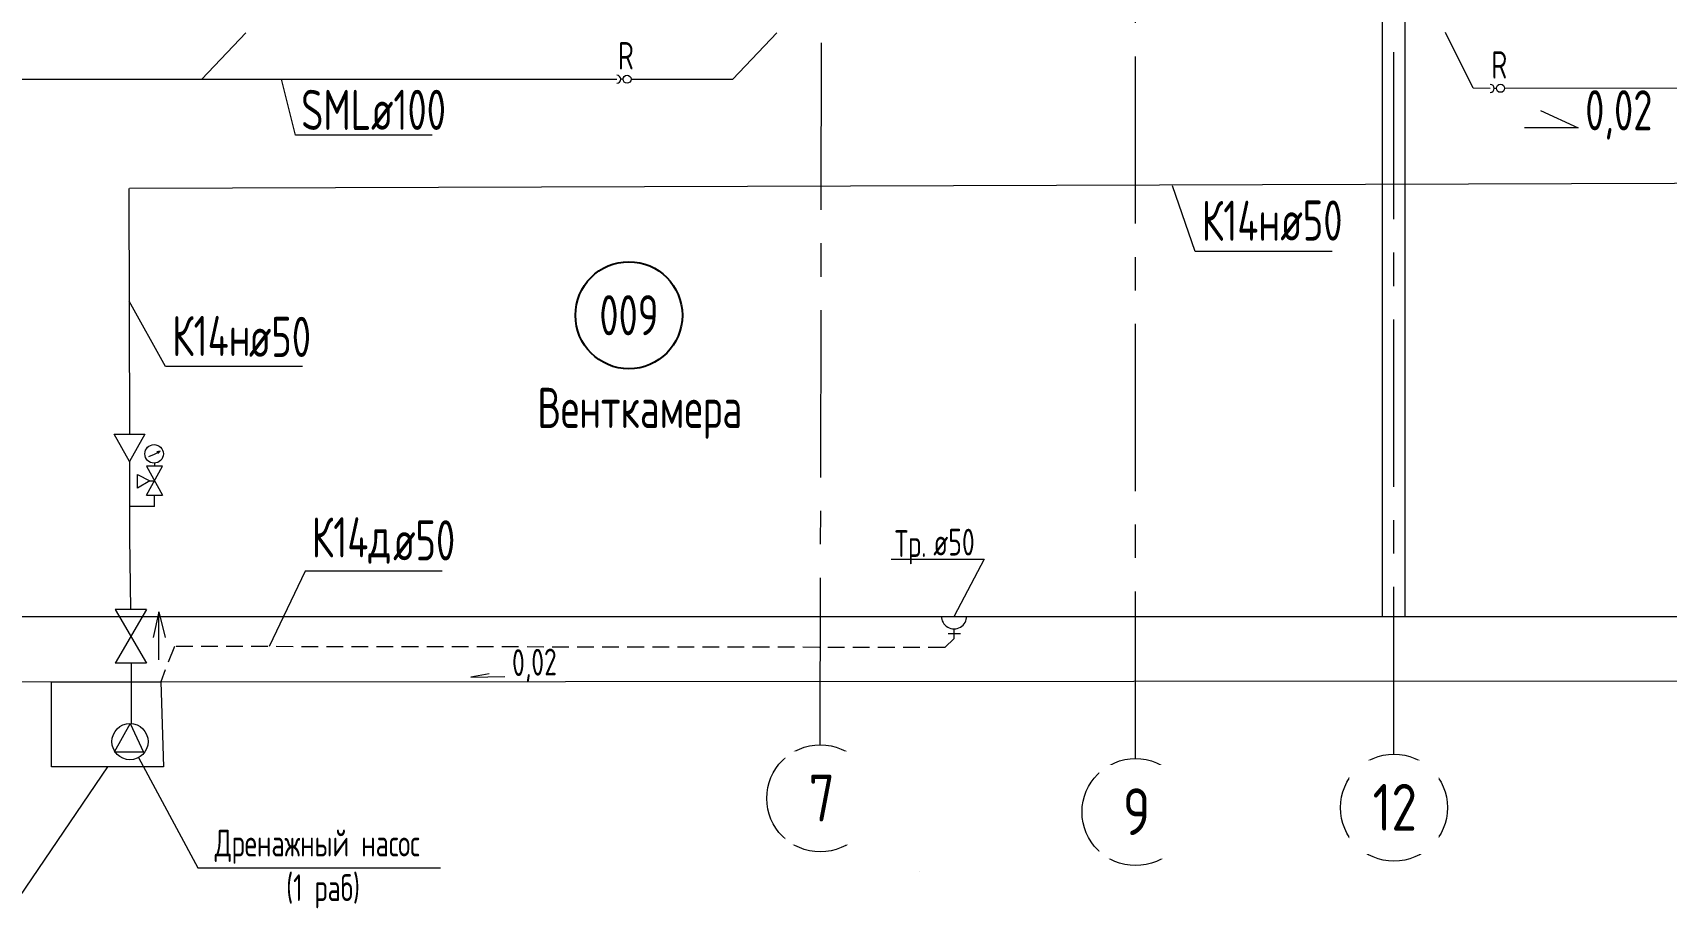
# Model space of a CAD drawing. Header units: millimetres. Extents: x -8689834 to 9419935, y -284943 to 166066.
# Drawn here: x -155831 to -143613, y -227207 to -220659 of the extents above; entities that cross this region are included whole.
import ezdxf
from ezdxf.enums import TextEntityAlignment as Align

# ---------------------------------------------------------------- set-up
doc = ezdxf.new("R2010")
doc.units = ezdxf.units.MM
doc.header["$MEASUREMENT"] = 0
doc.linetypes.add('01_base$0$DASHED2', pattern=[0.375, 0.25, -0.125])
doc.linetypes.add('CENTER', pattern=[2, 1.25, -0.25, 0.25, -0.25])
doc.layers.get('0').update_dxf_attribs({"color": 250, "lineweight": 9})
for name, color, linetype in [('PDF _0', 7, 'Continuous'), ('PDF ___Text VK', 7, 'Continuous'), ('PDF __OBORUD', 1, 'Continuous'), ('PDF __ВК-Text VK', 7, 'Continuous'), ('PDF __ВК-Text В1', 7, 'Continuous'), ('PDF __ВК-стены', 7, 'Continuous'), ('PDF __ВК-текст К2', 7, 'Continuous'), ('PDF __Дренажные насосы', 1, 'Continuous'), ('PDF __насос', 1, 'Continuous'), ('PDF __Переход', 7, 'Continuous'), ('PDF _надписи ВК', 7, 'Continuous'), ('АР_Кровля дорожки', 245, 'Continuous'), ('АР_Таблицы', 250, 'Continuous')]:
    doc.layers.add(name, color=color, linetype=linetype)
doc.layers.add('PDF __ВК-К1', color=7, linetype='Continuous', true_color=0xb80000)
doc.layers.add('PDF __ВК-К14н', color=190, linetype='Continuous', true_color=0x7f00ff)
for name, color, linetype, lineweight in [('АР_Маркер экспликации', 239, 'Continuous', 13), ('АР_Номер помещения', 1, 'Continuous', 25), ('АР_Оси', 195, 'Continuous', 9), ('АР_Помещения_площадь', 19, 'Continuous', 9), ('ВК_канализация', 32, 'Continuous', 30)]:
    doc.layers.add(name, color=color, linetype=linetype, lineweight=lineweight)
doc.styles.add('ISOCPEUR', font='isocpeur.ttf', dxfattribs={"width": 0.7})
doc.styles.get("Standard").update_dxf_attribs({"font": 'isocpeur.ttf', "width": 0.7})
doc.styles.add('ГОСТ 2.304', font='isocpeur.ttf', dxfattribs={"width": 0.7})

# ---------------------------------------------------------------- blocks, each defined once
blk = doc.blocks.new('*U1944')
at = {"layer": 'АР_Номер помещения', "color": 7}
blk.add_circle((-15720, 4793), 400, dxfattribs=at)
at = {"layer": 'АР_Помещения_площадь', "color": 7}
blk.add_line((-13545, 633), (-13545, 633), dxfattribs=at)
at = {"color": 7, "style": 'ISOCPEUR', "width": 0.7, "flags": 1}
blk.add_attdef('КАТЕГОРИЯ', (-499, -2092), '', height=250, dxfattribs=at)
at = {"layer": 'АР_Номер помещения', "color": 7, "style": 'ISOCPEUR', "width": 0.7}
blk.add_attdef('НОМЕР_ПОМЕЩЕНИЯ', text='', height=300, dxfattribs=at).set_placement((-15720, 4793), align=Align.MIDDLE_CENTER)
at = {"layer": 'АР_Помещения_площадь', "color": 7, "lineweight": 30, "width": 0.7, "flags": 104}
blk.add_attdef('ИМЯ_ПОМЕЩЕНИЯ', text='', height=100, dxfattribs=at).set_placement((158, 1217), align=Align.MIDDLE_CENTER)
at = {"layer": 'АР_Помещения_площадь', "color": 7, "style": 'ISOCPEUR', "width": 0.7}
blk.add_attdef('ПЛОЩАДЬ_ПОМЕЩЕНИЯ', text='', height=200, dxfattribs=at).set_placement((-13540, 880), align=Align.MIDDLE_RIGHT)

msp = doc.modelspace()

# ---------------------------------------------------------------- linework, layer by layer
at = {"layer": 'PDF _0', "lineweight": 13}
for points in [[(-154980, -224118), (-154859.7, -223901.6), (-154980, -223901.6), (-154859.7, -224118)], [(-154955.9, -224009.8), (-155046.1, -224063.9), (-155046.1, -223961.7), (-154955.9, -224009.8), (-154919.9, -224009.8)], [(-154980, -224118), (-154859.7, -224118)], [(-154919.9, -224202.2), (-154919.9, -224118)], [(-154919.9, -224202.2), (-155106.2, -224202.2)]]:
    msp.add_lwpolyline(points, dxfattribs=at)
at = {"layer": 'PDF _0', "color": 3, "lineweight": 13}
msp.add_arc((-148940.2, -225021.3), 95.2, 179.99999, 0.00001, dxfattribs=at)
msp.add_arc((-148940.2, -225021.3), 95.2, 179.99999, 0.00001, dxfattribs=at)
at = {"layer": 'PDF ___Text VK', "color": 3, "lineweight": 13}
msp.add_lwpolyline([(-155689.3, -225512.6), (-154871.8, -225512.6), (-154853.7, -226149.8), (-155689.3, -226149.8)], close=True, dxfattribs=at)
at = {"layer": 'PDF __OBORUD', "lineweight": 13}
for points in [[(-154961.9, -223829.5), (-154919.9, -223811.5), (-154877.8, -223787.4), (-154895.8, -223805.5)], [(-154877.8, -223787.4), (-154901.8, -223793.4)], [(-154919.9, -223877.6), (-154919.9, -223901.6)]]:
    msp.add_lwpolyline(points, dxfattribs=at)
msp.add_circle((-154922.9, -223808.5), 69.1, dxfattribs=at)
at = {"layer": 'PDF __ВК-Text VK', "lineweight": 13}
msp.add_lwpolyline([(-144554.2, -221240.8), (-144271.8, -221370.9), (-144674.5, -221370.2)], dxfattribs=at)
at = {"layer": 'PDF __ВК-Text В1', "lineweight": 13}
msp.add_lwpolyline([(-152417.3, -225453.2), (-152553.1, -225479), (-152299.7, -225473.8)], dxfattribs=at)
at = {"layer": 'PDF __ВК-К1', "lineweight": 13}
msp.add_lwpolyline([(-149111.7, -225023.4), (-148764.6, -225023.4)], dxfattribs=at)
at = {"layer": 'PDF __ВК-К1', "color": 244, "lineweight": 13, "true_color": 0x991b1e}
for points in [[(-149111.7, -225023.4), (-148764.6, -225023.4)], [(-148891.6, -225154.6), (-148984.7, -225154.6)], [(-148891.6, -225154.6), (-148984.7, -225154.6)], [(-148938.1, -225188.5), (-148938.1, -225120.8)], [(-148938.1, -225188.5), (-148938.1, -225120.8)]]:
    msp.add_lwpolyline(points, dxfattribs=at)
at = {"layer": 'PDF __ВК-К14н', "color": 152, "lineweight": 13, "true_color": 0x2776bb}
for points in [[(-155112.2, -221825.2), (-155106.2, -223661.2)], [(-155106.2, -223865.6), (-155106.2, -224430.6)], [(-155106.2, -224430.6), (-155100.2, -224971.6)], [(-155094.2, -225374.3), (-155094.2, -225825.2)]]:
    msp.add_lwpolyline(points, dxfattribs=at)
at = {"layer": 'PDF __ВК-стены', "color": 18, "lineweight": 13, "true_color": 0x000000}
for points in [[(-145739, -198324.9), (-145739, -225023.4)], [(-145569.7, -198324.9), (-145569.7, -225023.4)], [(-176232.7, -225023.4), (-120775.5, -225023.4)], [(-255496.8, -225583.8), (-120775.5, -225489.1)]]:
    msp.add_lwpolyline(points, dxfattribs=at)
at = {"layer": 'PDF __ВК-текст К2', "lineweight": 13}
for points in [[(-155271.5, -226149.8), (-155976.7, -227189), (-156024.8, -227189), (-158306.2, -227189)], [(-155039, -226079.5), (-154595.1, -226902.7), (-154547, -226902.7), (-152779.8, -226902.7)]]:
    msp.add_lwpolyline(points, dxfattribs=at)
at = {"layer": 'PDF __Дренажные насосы', "lineweight": 13}
msp.add_circle((-155103.2, -225960.4), 135.2, dxfattribs=at)
at = {"layer": 'PDF __насос', "lineweight": 13}
for points in [[(-155103.1, -225824.9), (-155002.2, -226038.8), (-155222.1, -226038.8)], [(-155103.1, -225824.9), (-155222.1, -226038.8)]]:
    msp.add_lwpolyline(points, dxfattribs=at)
at = {"layer": 'PDF __Переход', "lineweight": 13}
msp.add_lwpolyline([(-154992, -223661.2), (-155106.2, -223865.6), (-155220.4, -223661.2)], close=True, dxfattribs=at)
at = {"layer": 'PDF _надписи ВК', "lineweight": 13}
for points in [[(-154980, -224971.6), (-155214.4, -225374.3)], [(-154980, -224971.6), (-155214.4, -224971.6), (-154980, -225374.3), (-155214.4, -225374.3)]]:
    msp.add_lwpolyline(points, dxfattribs=at)
at = {"layer": 'АР_Кровля дорожки', "color": 152, "lineweight": 13, "ltscale": 500, "true_color": 0x2776bb}
msp.add_lwpolyline([(-131161.8, -221752.6), (-132767.3, -221752.6), (-155106.3, -221825.2)], dxfattribs=at)
at = {"layer": 'АР_Кровля дорожки', "color": 7, "lineweight": 13, "ltscale": 500}
for points in [[(-154886.9, -225348.1), (-154886.9, -224988.5), (-154930.5, -225181.8)], [(-154886.9, -224988.5), (-154839.1, -225181.8)]]:
    msp.add_lwpolyline(points, dxfattribs=at)
at = {"layer": 'АР_Кровля дорожки', "color": 3, "linetype": '01_base$0$DASHED2', "lineweight": 13, "ltscale": 500}
msp.add_lwpolyline([(-148938.1, -225188.5), (-149009, -225256.5), (-154771.3, -225249.1), (-154873.8, -225512.6)], dxfattribs=at)
at = {"layer": 'АР_Оси', "color": 18, "linetype": 'CENTER', "lineweight": 13, "ltscale": 1000, "true_color": 0x000000}
for p, q in [((-147582.9, -226086.9), (-147582.9, -194777.7)), ((-145650, -226053.9), (-145650, -194915.2))]:
    msp.add_line(p, q, dxfattribs=at)
at = {"layer": 'АР_Оси', "color": 18, "lineweight": 13, "ltscale": 0.5, "true_color": 0x000000}
for centre in [(-149941, -226384.3), (-147582.9, -226486.9), (-145650, -226453.9)]:
    msp.add_circle(centre, 400, dxfattribs=at)
at = {"layer": 'ВК_канализация', "color": 244, "lineweight": 13, "ltscale": 500, "true_color": 0x991b1e}
for points in [[(-154237.3, -220659.8), (-154565.6, -221007.5)], [(-150266.8, -220659.8), (-150595.1, -221007.5)], [(-144930, -221076), (-145056.7, -221075.1), (-145265.5, -220659)], [(-156090.6, -221007.3), (-151462.4, -221007.9)], [(-151415.6, -221007.5), (-151432.4, -221007.7)], [(-151355.6, -221007.5), (-150595.1, -221007.5)], [(-144883.3, -221075.6), (-144900, -221075.7)], [(-136990.2, -221084.1), (-144823.3, -221075.4)]]:
    msp.add_lwpolyline(points, dxfattribs=at)
at = {"layer": 'ВК_канализация', "color": 18, "lineweight": 13, "ltscale": 500, "true_color": 0x000000}
for points in [[(-152842.2, -221425.9), (-153866.1, -221425.9), (-153971.3, -221006.2)], [(-146111.9, -222294.4), (-147135.8, -222294.4), (-147305.9, -221805.7)], [(-153812.7, -223155.9), (-154836.6, -223155.9), (-155109.4, -222667.5)], [(-152768.2, -224685.2), (-153792.1, -224685.2), (-154062.6, -225249.1)], [(-149411.7, -224595.2), (-148715, -224595.2), (-148940.2, -225021.3)]]:
    msp.add_lwpolyline(points, dxfattribs=at)
at = {"layer": 'ВК_канализация', "color": 244, "lineweight": 13, "ltscale": 500, "true_color": 0x991b1e}
for centre in [(-151385.6, -221007.3), (-144853.3, -221075.3)]:
    msp.add_circle(centre, 30, dxfattribs=at)
for centre in [(-151462.4, -221007.9), (-144930, -221076)]:
    msp.add_arc(centre, 30, 270.50316, 90.50316, dxfattribs=at)

# ---------------------------------------------------------------- texts
at = {"layer": 'АР_Таблицы', "lineweight": 13, "ltscale": 100, "insert": (-153388.8, -223505.6), "char_height": 300, "width": 4196.36, "attachment_point": 4, "style": 'ISOCPEUR'}
msp.add_mtext('\\pxi-1,l1,qc,t1,5;{\\C256;\\c0;Венткамера}', dxfattribs=at)
at = {"layer": 'АР_Таблицы', "lineweight": 13, "ltscale": 100, "insert": (-152245.7, -225393.7), "char_height": 200, "width": 7500, "attachment_point": 4, "rotation": 1.16501, "style": 'ISOCPEUR'}
msp.add_mtext('\\pxi-1,l1,t1,5;0,02', dxfattribs=at)
at = {"layer": 'ВК_канализация', "color": 18, "lineweight": 13, "ltscale": 100, "true_color": 0x000000, "attachment_point": 4, "style": 'ISOCPEUR'}
for s, insert, char_height, width in [('R', (-151454, -220832.1), 205.4, 5730.034), ('R', (-144921.6, -220900.1), 205.4, 5730.034), ('\\pxi-1,l1,t1,5;SMLø100', (-153822.9, -221236.4), 300, 2224.257), ('К14н', (-147087.6, -222066), 300, 5891.51), ('\\pxi-1,l1,t1,5;ø50', (-146499.4, -222063.9), 300, 7500), ('К14н', (-154788.4, -222927.5), 300, 5891.51), ('\\pxi-1,l1,t1,5;ø50', (-154213.9, -222933.9), 300, 7500), ('К14д', (-153744, -224456.8), 300, 5891.51), ('\\pxi-1,l1,t1,5;ø50', (-153135.6, -224455.2), 300, 7500), ('Тр.', (-149383.8, -224506.7), 200, 5891.51), ('\\pxi-1,l1,t1,5;ø50', (-149095.3, -224468.6), 200, 7500), ('\\pxqc;Дренажный насос\\P (1 раб)', (-156649.5, -226912.7), 200, 5891.51)]:
    msp.add_mtext(s, dxfattribs=dict(at, insert=insert, char_height=char_height, width=width))
at = {"layer": 'ВК_канализация', "color": 18, "lineweight": 13, "ltscale": 100, "true_color": 0x000000, "insert": (-143717, -221275), "char_height": 300, "width": 5891.51, "attachment_point": 6, "rotation": 359.89891, "style": 'ISOCPEUR'}
msp.add_mtext('0,02', dxfattribs=at)

# ---------------------------------------------------------------- next in the draw order: texts
at = {"layer": 'АР_Оси', "color": 18, "lineweight": 13, "true_color": 0x000000, "char_height": 350, "attachment_point": 1, "line_spacing_factor": 1.149209, "style": 'ГОСТ 2.304', "bg_fill": 2}
for s, insert in [('{\\W0.8;7}', (-150027.6, -226206.6)), ('{\\W0.8;9}', (-147677.6, -226309.1))]:
    msp.add_mtext(s, dxfattribs=dict(at, insert=insert))
at = {"layer": 'АР_Оси', "color": 18, "lineweight": 13, "true_color": 0x000000, "insert": (-145809.5, -226276.2), "char_height": 350, "width": 318.218, "attachment_point": 1, "line_spacing_factor": 1.149209, "style": 'ГОСТ 2.304', "bg_fill": 2}
msp.add_mtext('{\\W0.8;12}', dxfattribs=at)

# ---------------------------------------------------------------- next in the draw order: linework, layer by layer
at = {"layer": 'АР_Оси', "color": 18, "linetype": 'CENTER', "lineweight": 13, "ltscale": 1000, "true_color": 0x000000}
msp.add_line((-149941, -225984.3), (-149878.2, -194795.7), dxfattribs=at)

# ---------------------------------------------------------------- next in the draw order: block references
at = {"layer": 'АР_Маркер экспликации', "color": 7, "lineweight": 13}
ref = msp.add_blockref('*U1944', (-135652, -227565.3), dxfattribs=at)
ref.add_attrib('НОМЕР_ПОМЕЩЕНИЯ', '009', dxfattribs={"layer": 'АР_Номер помещения', "color": 7, "height": 300, "style": 'ISOCPEUR', "width": 0.7}).set_placement((-151371.7, -222771.9), align=Align.MIDDLE_CENTER)

doc.saveas('drawing.dxf')
